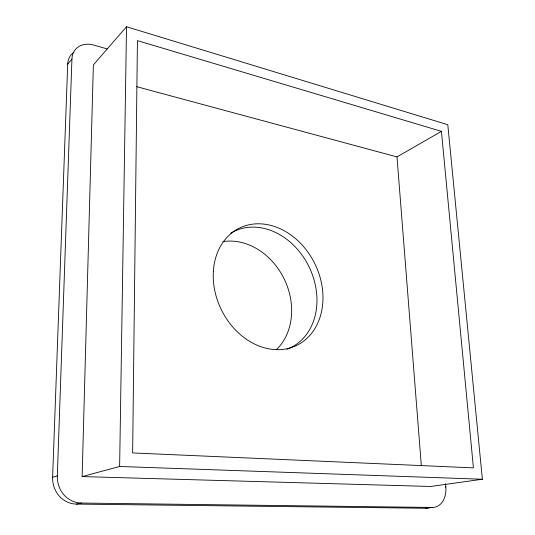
<?xml version="1.0" encoding="UTF-8"?>
<svg xmlns="http://www.w3.org/2000/svg" width="535" height="535" viewBox="0 0 535 535"><rect width="100%" height="100%" fill="white"/><g stroke="black" fill="none" stroke-linecap="round" stroke-linejoin="round"><path stroke-width="0.8" d="M82.129 476.585L119.633 466.48L126.514 26.75L447.795 124.708L482.376 479.246L430.675 486.476L82.129 476.585L93.371 64.902L126.514 26.75M445.555 483.62L445.836 486.91A21.059 15.154 78.5 0 1 432.38 507.461L81.407 503.047A26.255 24.463 -88.8 0 1 57.319 475.882L71.937 58.984A23.513 18.083 42.9 0 1 93.913 45.107L107.12 48.912M432.38 507.461L425.439 508.25L76.485 504.084A25.988 24.269 -87.8 0 1 52.624 477.227L67.704 64.147A23.293 17.996 42.6 0 1 73.95 52.183M67.704 64.147L71.937 58.984M136.692 86.67L396.997 156.915L441.428 131.343L473.421 467.871L132.633 452.938L137.428 40.633L441.428 131.343M52.624 477.227L57.319 475.882M76.485 504.084L81.407 503.047M445.401 486.97L445.836 486.91M119.633 466.48L482.376 479.246M396.997 156.915L421.353 465.818M230.799 233.153A64.675 51.902 64 0 1 309.136 267.005A64.675 51.902 64 0 1 287.007 349.255M222.901 241.633A62.207 51.006 64 0 1 284.018 278.615A62.207 51.006 64 0 1 276.261 349.756M429.592 507.494A20.878 15.107 78.6 0 1 425.439 508.25M213.345 271.499A65.263 52.102 64 0 0 292.297 347.235A65.263 52.102 64 0 0 298.677 241.459A65.263 52.102 64 0 0 213.345 271.499"/></g></svg>
